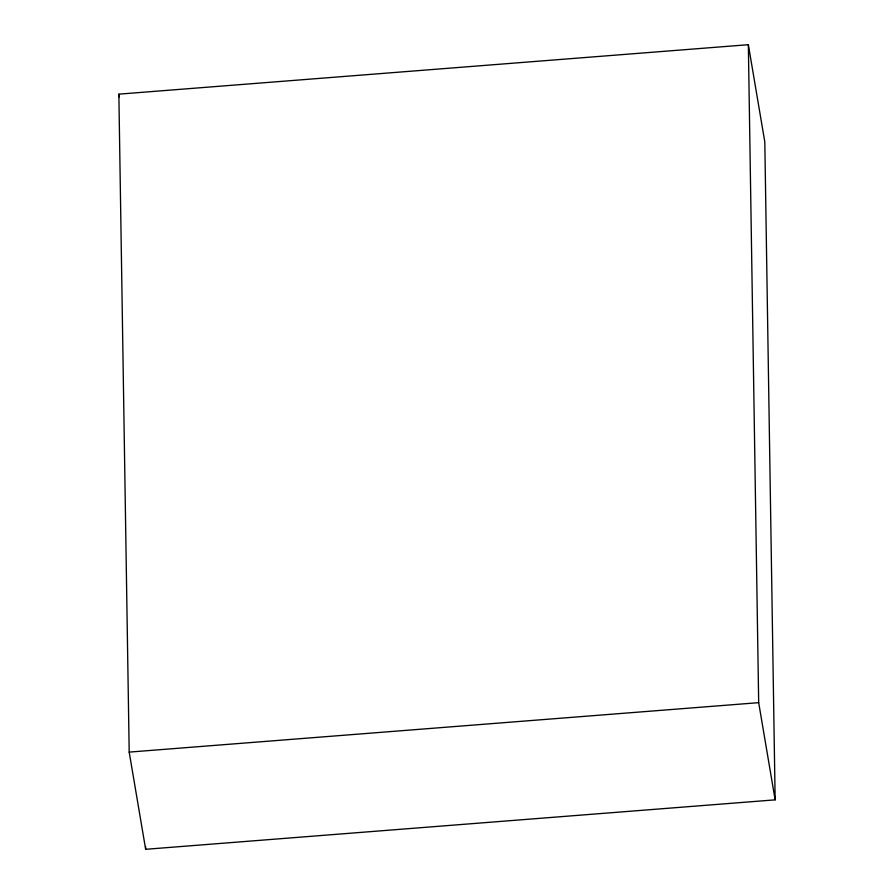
<?xml version="1.0" encoding="UTF-8"?>
<svg xmlns="http://www.w3.org/2000/svg" width="894" height="894" viewBox="0 0 894 894"><rect width="100%" height="100%" fill="white"/><g stroke="black" fill="none" stroke-linecap="round" stroke-linejoin="round"><path stroke-width="1.34" d="M118.857 94.149L748.345 44.7L764.806 141.889L775.143 799.851L145.655 849.3L129.194 752.111L118.857 94.149L119.327 96.887M129.194 752.111L758.682 702.662L775.143 799.851M748.345 44.7L758.682 702.662M145.61 846.517L145.655 849.3"/></g></svg>
